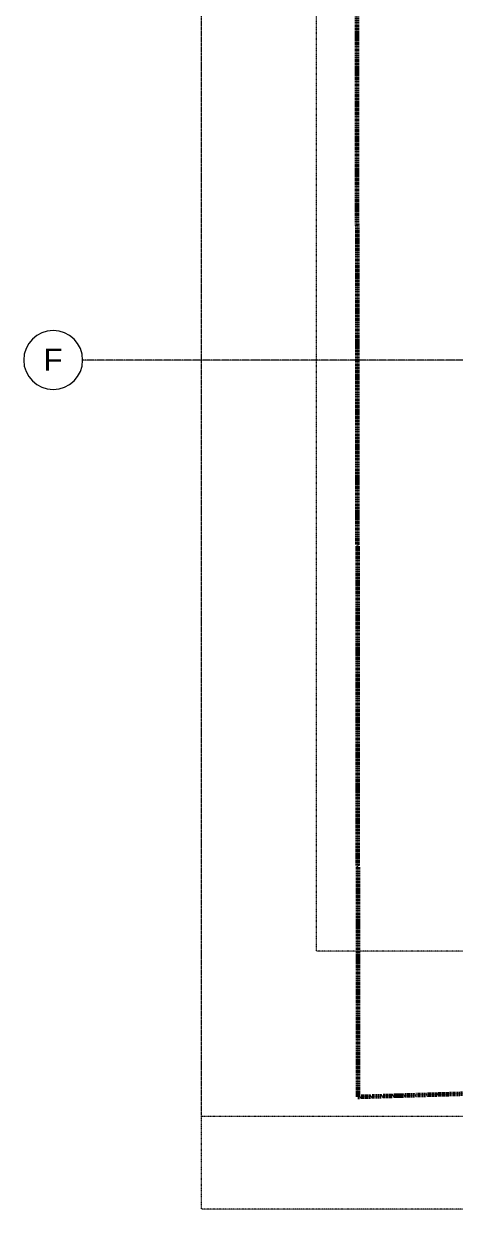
# Model space of a CAD drawing. Header units: inches. Extents: x -4169 to -1846, y 9706 to 12377.
# Drawn here: x -4168 to -3934, y 9706 to 10350 of the extents above; entities that cross this region are included whole.
import ezdxf

# ---------------------------------------------------------------- set-up
doc = ezdxf.new("R2010")
doc.units = ezdxf.units.IN
doc.header["$MEASUREMENT"] = 0
for name, pattern in [('Aligning Line 1_8_', [0.25, 0.125, -0.125]), ('Double Dash 3_8_', [1, 0.375, -0.125, 0.125, -0.125, 0.125, -0.125]), ('Grid Line 1_2_', [0.875, 0.5, -0.125, 0.125, -0.125])]:
    doc.linetypes.add(name, pattern=pattern)
for name, color, linetype, lineweight in [('0-1', 7, 'Continuous', 5), ('0-3', 147, 'Aligning Line 1_8_', 9), ('0-4', 165, 'Continuous', 5), ('C-PROP-LINE-1', 50, 'Double Dash 3_8_', 60), ('G-ANNO-SYMB', 111, 'Aligning Line 1_8_', 9), ('G-ANNO-SYMB-1', 147, 'Aligning Line 1_8_', 9), ('S-GRID-1', 1, 'Grid Line 1_2_', 9), ('S-GRID-IDEN', 1, 'Continuous', 9), ('S-GRID-IDEN-1', 147, 'Continuous', 9)]:
    doc.layers.add(name, color=color, linetype=linetype, lineweight=lineweight)
doc.styles.add('Arial', font='arial.ttf', dxfattribs={"height": 12})

# ---------------------------------------------------------------- blocks, each defined once
blk = doc.blocks.new('CTR - 1st Phase - Unit Layouts_rvt-1-ENLARGED RCP - 3RD FLOOR PLAN')
at = {"layer": 'G-ANNO-SYMB-1'}
for p, q in [((-4009.53, 9846.28), (-4009.53, 12240.75)), ((-1910.95, 9846.28), (-4009.53, 9846.28))]:
    blk.add_line(p, q, dxfattribs=at)
blk = doc.blocks.new('Family - ___-1878357-ENLARGED RCP - 3RD FLOOR PLAN')
at = {"layer": 'C-PROP-LINE-1'}
for p, q in [((-3989.61, 12268.69), (-3987.01, 9767.34)), ((-3987.01, 9767.34), (-1910.95, 9829.49))]:
    blk.add_line(p, q, dxfattribs=at)
blk = doc.blocks.new('Grid - Grid Head - Circle-50561-ENLARGED RCP - 3RD FLOOR PLAN')
at = {"layer": 'S-GRID-IDEN-1'}
for start, end in [(360, 180), (180, 360)]:
    blk.add_arc((0, 0), 0.25, start, end, dxfattribs=at)
blk = doc.blocks.new('CTR - 1st Phase - Shell_rvt-1-ENLARGED RCP - 3RD FLOOR PLAN')
at = {"layer": 'G-ANNO-SYMB-1'}
for p, q in [((-4071.96, 9756.53), (-4071.96, 12280.06)), ((-1926.95, 9756.53), (-4071.96, 9756.53)), ((-1910.95, 9706.24), (-4071.97, 9706.24))]:
    blk.add_line(p, q, dxfattribs=at)
at = {"layer": 'S-GRID-1'}
blk.add_line((-1846.46, 10167.19), (-4136.46, 10167.19), dxfattribs=at)
at = {"layer": '0-3'}
blk.add_blockref('Family - ___-1878357-ENLARGED RCP - 3RD FLOOR PLAN', (0, 0), dxfattribs=at)
at = {"layer": '0-4', "xscale": 63.99999999999997, "yscale": 63.99999999999997, "zscale": 63.99999999999997, "rotation": 89.99999999999987}
blk.add_blockref('Grid - Grid Head - Circle-50561-ENLARGED RCP - 3RD FLOOR PLAN', (-4152.46, 10167.19), dxfattribs=at)
at = {"layer": 'S-GRID-IDEN', "insert": (-4157.65, 10173.44), "char_height": 12, "width": 12.524, "attachment_point": 1, "style": 'Arial'}
blk.add_mtext('F', dxfattribs=at)
blk = doc.blocks.new('CTR - 1st Phase -Stairs _ Elevators_rvt-1-ENLARGED RCP - 3RD FLOOR PLAN')
at = {"layer": 'G-ANNO-SYMB-1'}
for p, q in [((-4071.96, 9706.24), (-4071.96, 12280.08)), ((-1910.96, 9706.24), (-4071.96, 9706.24))]:
    blk.add_line(p, q, dxfattribs=at)

msp = doc.modelspace()

# ---------------------------------------------------------------- linework, layer by layer
at = {"layer": 'G-ANNO-SYMB'}
msp.add_line((-1910.95, 9706.24), (-4071.97, 9706.24), dxfattribs=at)

# ---------------------------------------------------------------- block references
at = {"layer": '0-1'}
for name in ['CTR - 1st Phase - Shell_rvt-1-ENLARGED RCP - 3RD FLOOR PLAN', 'CTR - 1st Phase -Stairs _ Elevators_rvt-1-ENLARGED RCP - 3RD FLOOR PLAN', 'CTR - 1st Phase - Unit Layouts_rvt-1-ENLARGED RCP - 3RD FLOOR PLAN']:
    msp.add_blockref(name, (0, 0), dxfattribs=at)

doc.saveas('drawing.dxf')
